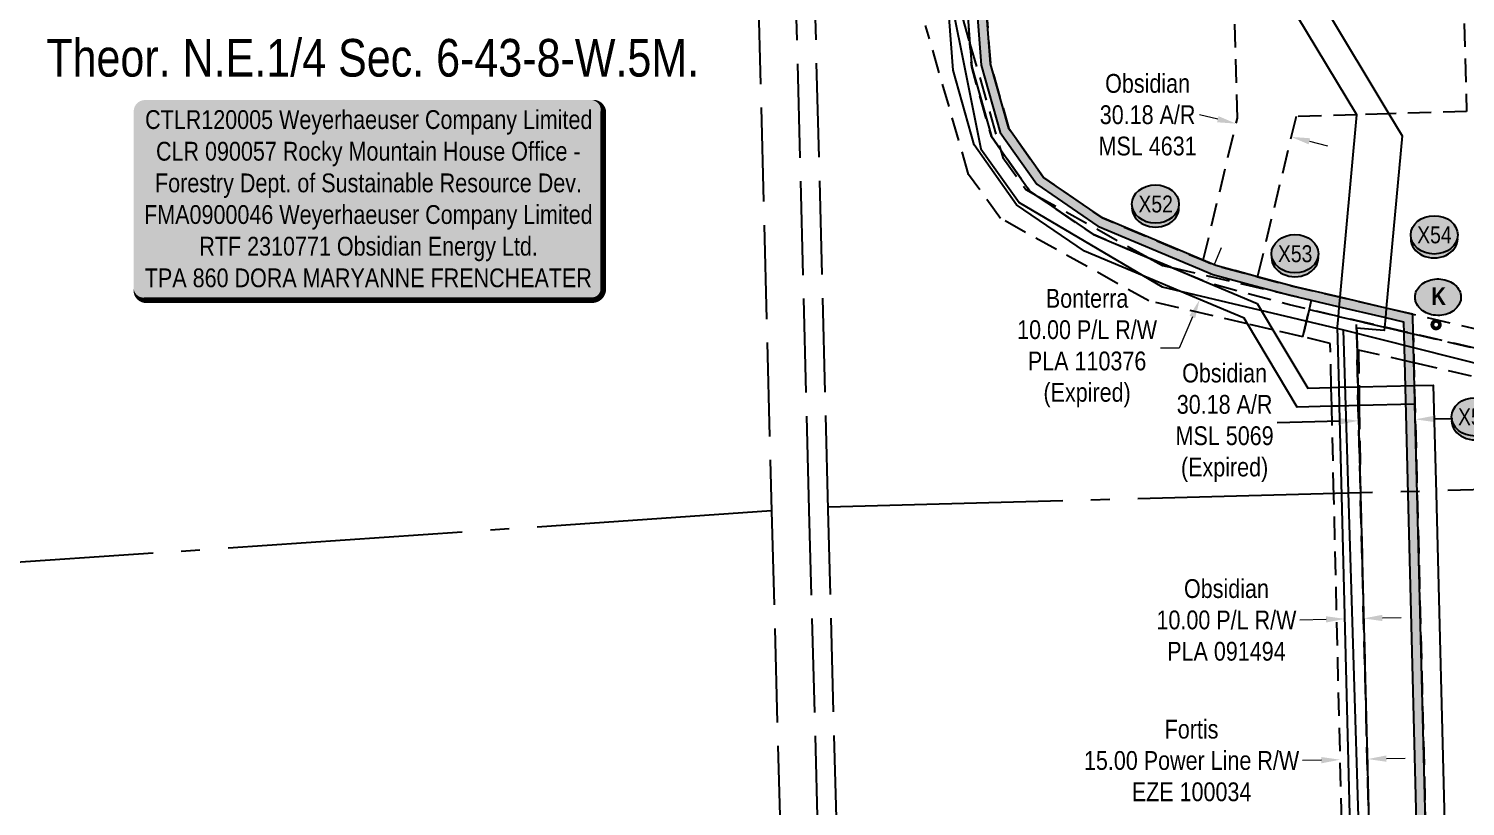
# Model space of a CAD drawing. Extents: x 624075 to 630566, y 5837004 to 5843820.
# Drawn here: x 625495 to 626260, y 5837783 to 5838197 of the extents above; entities that cross this region are included whole.
import ezdxf
from ezdxf.enums import TextEntityAlignment as Align

# ---------------------------------------------------------------- set-up
doc = ezdxf.new("R2010")
doc.units = 0
doc.header["$LTSCALE"] = 5
doc.header["$PDSIZE"] = 0.5
for name, pattern in [('foc-ACCESSROAD', [3.75, 2.5, -1.25]), ('foc-FLOWLINE', [3.75, 2.5, -1.25]), ('foc-QUARTERLINE', [33, 25, -3, 2, -3]), ('foc-UNSURVEYED', [12.5, 10, -2.5])]:
    doc.linetypes.add(name, pattern=pattern)
doc.layers.get('Defpoints').update_dxf_attribs({"color": 9})
for name, color, linetype in [('AS-POWER', 104, 'foc-POWER'), ('AS-SURFACE IMPACT', 7, 'Continuous'), ('C-AR', 13, 'foc-ACCESSROAD'), ('C-RW', 13, 'Continuous'), ('C-SYMBOL', 7, 'Continuous'), ('C-WS', 13, 'foc-ACCESSROAD'), ('C-WS-S', 13, 'Continuous'), ('CG-NOTES', 7, 'Continuous'), ('F-EZE', 190, 'foc-FLOWLINE'), ('F-RW', 190, 'Continuous'), ('L-SECQ', 8, 'foc-QUARTERLINE'), ('L-USEC', 7, 'foc-UNSURVEYED'), ('P-CROSSINGS', 250, 'Continuous'), ('P-TEMP-H', 41, 'Continuous'), ('P-TEMP_WORKSPACE', 46, 'Continuous')]:
    doc.layers.add(name, color=color, linetype=linetype)
for name, color, linetype, lineweight in [('C-AR-T', 13, 'Continuous', 9), ('C-RW-T', 13, 'Continuous', 9), ('F-EZE-T', 190, 'Continuous', 9), ('F-RW-T', 190, 'Continuous', 9)]:
    doc.layers.add(name, color=color, linetype=linetype, lineweight=lineweight)
doc.styles.add('175L', font='ARIALN.TTF', dxfattribs={"height": 20})
doc.styles.add('80', font='ARIALN.TTF', dxfattribs={"height": 10})
doc.styles.add('80CG', font='ARIALN.TTF', dxfattribs={"height": 10})
doc.styles.add('BOLD', font='ARIALNB.TTF')
doc.styles.add('Crossing', font='ARIALN.TTF', dxfattribs={"height": 10})
doc.styles.add('foc-LtypeFont', font='ARIALN.TTF', dxfattribs={"height": 7.35})
doc.linetypes.add('foc-POWER', pattern='A,6,-1,["P",foc-LtypeFont,S=0.2,R=0,X=-0.625,Y=-0.75],-1.24,4', length=12.24)
doc.dimstyles.new('Compass 5 000', dxfattribs={"dimscale": 5, "dimtxt": 9, "dimasz": 2, "dimexe": 0.2, "dimexo": 0.0625, "dimgap": 0.5, "dimtad": 0, "dimtih": 1, "dimtoh": 1, "dimzin": 0, "dimdsep": 46, "dimtxsty": '80CG', "dimcen": 0.1, "dimse1": 1, "dimse2": 1, "dimclrd": 256, "dimclrt": 256, "dimaunit": 1, "dimadec": 4, "dimazin": 0, "dimtfac": 0.06, "dimtofl": 0, "dimtmove": 0, "dimatfit": 1, "dimfxl": 0.2, "dimtolj": 1, "dimtzin": 0, "dimlwd": -1, "dimarcsym": 0})

# ---------------------------------------------------------------- blocks, each defined once
blk = doc.blocks.new('*D39')
at = {"layer": 'Defpoints', "color": 0, "transparency": 16777216}
for p in [(626079.72, 5838079.35), (626075.85, 5838070.14), (626118.13, 5838052.4)]:
    blk.add_point(p, dxfattribs=at)
at = {"layer": 'F-RW-T', "transparency": 16777216}
for p, q in [((626125.86, 5838070.83), (626129.73, 5838080.06)), ((626114.26, 5838043.17), (626107.3, 5838026.59)), ((626107.3, 5838026.59), (626097.3, 5838026.59))]:
    blk.add_line(p, q, dxfattribs=at)
for points in [[(626124.33, 5838071.48), (626127.4, 5838070.19), (626122, 5838061.61)], [(626112.72, 5838043.82), (626115.79, 5838042.53), (626118.13, 5838052.4)]]:
    blk.add_solid(points, dxfattribs=at)
at = {"layer": 'F-RW-T', "transparency": 16777216, "insert": (626058.21, 5838026.59), "char_height": 10, "attachment_point": 5, "style": '80CG'}
blk.add_mtext('\\A1;Bonterra\\P10.00 P/L R/W\\PPLA 110376\\P(Expired)', dxfattribs=at)
blk = doc.blocks.new('*D40')
at = {"layer": 'Defpoints', "color": 0, "transparency": 16777216}
for p in [(626192.96, 5837807.59), (626197.33, 5837625.66), (626211.94, 5837626.01)]:
    blk.add_point(p, dxfattribs=at)
at = {"layer": 'F-EZE-T', "transparency": 16777216}
for p, q in [((626217.57, 5837808.18), (626227.57, 5837808.42)), ((626182.96, 5837807.35), (626172.96, 5837807.11))]:
    blk.add_line(p, q, dxfattribs=at)
for points in [[(626182.92, 5837809.02), (626183, 5837805.68), (626192.96, 5837807.59)], [(626217.53, 5837809.85), (626217.61, 5837806.51), (626207.58, 5837807.94)]]:
    blk.add_solid(points, dxfattribs=at)
at = {"layer": 'F-EZE-T', "transparency": 16777216, "insert": (626113.82, 5837807.11), "char_height": 10, "attachment_point": 5, "style": '80CG'}
blk.add_mtext('\\A1;Fortis\\P15.00 Power Line R/W\\PEZE 100034', dxfattribs=at)
blk = doc.blocks.new('*D41')
at = {"layer": 'C-RW-T', "transparency": 16777216}
for p, q in [((626185.45, 5837882.27), (626171.49, 5837881.91)), ((626215.43, 5837883.03), (626225.43, 5837883.28))]:
    blk.add_line(p, q, dxfattribs=at)
for points in [[(626185.4, 5837883.93), (626185.49, 5837880.6), (626195.44, 5837882.52)], [(626215.39, 5837884.69), (626215.47, 5837881.36), (626205.44, 5837882.77)]]:
    blk.add_solid(points, dxfattribs=at)
at = {"layer": 'Defpoints', "color": 0, "transparency": 16777216}
for p in [(626195.44, 5837882.52), (626200.11, 5837698.43), (626210.1, 5837698.68)]:
    blk.add_point(p, dxfattribs=at)
at = {"layer": 'C-RW-T', "transparency": 16777216, "insert": (626132.4, 5837881.91), "char_height": 10, "attachment_point": 5, "style": '80CG'}
blk.add_mtext('\\A1;Obsidian\\P10.00 P/L R/W\\PPLA 091494', dxfattribs=at)
blk = doc.blocks.new('*D104')
at = {"layer": 'C-WS-S', "transparency": 16777216}
for p, q in [((626199.36, 5837727.66), (626176.96, 5837727.09)), ((626249.54, 5837728.93), (626259.54, 5837729.18))]:
    blk.add_line(p, q, dxfattribs=at)
for points in [[(626199.32, 5837729.32), (626199.41, 5837725.99), (626209.36, 5837727.91)], [(626249.5, 5837730.6), (626249.58, 5837727.26), (626239.54, 5837728.68)]]:
    blk.add_solid(points, dxfattribs=at)
at = {"layer": 'Defpoints', "color": 0, "transparency": 16777216}
for p in [(626207.6, 5837797.2), (626237.79, 5837797.96), (626209.36, 5837727.91)]:
    blk.add_point(p, dxfattribs=at)
at = {"layer": 'C-WS-S', "transparency": 16777216, "insert": (626149.03, 5837727.09), "char_height": 10, "attachment_point": 5, "style": '80CG'}
blk.add_mtext('\\A1;Obsidian\\P30.18 A/R\\PMSL 5069\\P(Expired)', dxfattribs=at)
blk = doc.blocks.new('*U128')
h = blk.add_hatch(color=255)
edge = h.paths.add_edge_path()
edge.add_line((-119, -54), (119, -54))
edge.add_arc((119, -48), 6, 270, 360)
edge.add_line((125, -48), (125, 46.5))
edge.add_arc((119, 46.5), 6, 0, 90)
edge.add_line((119, 52.5), (-119, 52.5))
edge.add_arc((-119, 46.5), 6, 90, 180)
edge.add_line((-125, 46.5), (-125, -48))
edge.add_arc((-119, -48), 6, 180, 270)
at = {"color": 44, "flags": 128}
blk.add_lwpolyline([(-119, -54, 3, 3, 0), (119, -54, 3, 3, 0.414214), (125, -48, 3, 3, 0), (125, 46.5, 3, 0, 0.414214), (119, 52.5, 0, 0, 0), (-119, 52.5, 0, 0, 0.414214), (-125, 46.5, 0, 0, 0), (-125, -48, 0, 3, 0.414214)], format="xyseb", close=True, dxfattribs=at)
at = {"color": 44, "style": '80'}
blk.add_attdef('ENTER_TEXT_001', (-35.99, -5), '', height=10, dxfattribs=at)
blk = doc.blocks.new('xing2')
h = blk.add_hatch(color=50)
h.dxf.hatch_style = 1
edge = h.paths.add_edge_path()
edge.add_ellipse((0, 0), major_axis=(-12.5, 0), ratio=0.816297, start_angle=0, end_angle=360)
h = blk.add_hatch(color=250)
h.dxf.hatch_style = 1
edge = h.paths.add_edge_path()
edge.add_ellipse((0, -2.05), major_axis=(-12.5, 0), ratio=0.816297, start_angle=0, end_angle=180)
edge.add_line((12.5, -2.05), (12.5, 0))
edge.add_ellipse((0, 0), major_axis=(-12.5, 0), ratio=0.816297, start_angle=0, end_angle=180, ccw=False)
edge.add_line((-12.5, 0), (-12.5, -2.05))
at = {"color": 250}
blk.add_ellipse((0, 0), major_axis=(-12.5, 0), ratio=0.816297, dxfattribs=at)
blk.add_ellipse((0, -2.05), major_axis=(-12.5, 0), ratio=0.816297, start_param=0, end_param=3.141593, dxfattribs=at)
at = {"color": 250, "style": 'Crossing'}
blk.add_attdef('CROSSING', text='', height=9, dxfattribs=at).set_placement((0.09, 0.02), align=Align.MIDDLE_CENTER)
at = {"color": 250, "style": 'Crossing', "flags": 1}
for tag, p in [('OWNER', (0.09, -12.49)), ('DESCRIPTION', (0.09, -25.77)), ('LOCATION', (0.09, -39.3)), ('DWG_REF', (0.09, -52.84))]:
    blk.add_attdef(tag, text='', height=9, dxfattribs=at).set_placement(p, align=Align.MIDDLE_CENTER)
blk = doc.blocks.new('*D132')
at = {"layer": 'C-AR-T', "transparency": 16777216}
for p, q in [((626127.81, 5838148.4), (626118.09, 5838150.74)), ((626176.56, 5838136.65), (626186.28, 5838134.31))]:
    blk.add_line(p, q, dxfattribs=at)
for points in [[(626128.2, 5838150.02), (626127.42, 5838146.78), (626137.53, 5838146.05)], [(626176.95, 5838138.27), (626176.17, 5838135.03), (626166.84, 5838139)]]:
    blk.add_solid(points, dxfattribs=at)
at = {"layer": 'Defpoints', "color": 0, "transparency": 16777216}
for p in [(626137.53, 5838146.05), (626131.2, 5838119.76), (626160.51, 5838112.7)]:
    blk.add_point(p, dxfattribs=at)
at = {"layer": 'C-AR-T', "transparency": 16777216, "insert": (626090.42, 5838150.74), "char_height": 10, "attachment_point": 5, "style": '80CG'}
blk.add_mtext('\\A1;Obsidian\\P30.18 A/R\\PMSL 4631', dxfattribs=at)
blk = doc.blocks.new('AA')
at = {"const_width": 4}
blk.add_lwpolyline([(-1, 0, 1), (1, 0, 1)], format="xyb", close=True, dxfattribs=at)
blk.add_circle((0, 0), 2)
blk = doc.blocks.new('Route_Letters')
h = blk.add_hatch(color=255)
h.dxf.hatch_style = 1
edge = h.paths.add_edge_path()
edge.add_ellipse((-0.12, 0.46), major_axis=(-11.97, 0), ratio=0.789318, start_angle=0, end_angle=360)
at = {"color": 5}
blk.add_open_spline([(-12.34, 0.46), (-12.34, -0.25), (-12.24, -0.97), (-11.72, -2.79), (-11.14, -3.88), (-9.56, -5.81), (-8.54, -6.66), (-6.22, -8.02), (-4.9, -8.54), (-2.12, -9.17), (-0.66, -9.3), (2.22, -9.13), (3.64, -8.84), (6.27, -7.89), (7.48, -7.22), (9.54, -5.6), (10.38, -4.64), (11.6, -2.54), (11.97, -1.4), (12.18, 0.91), (12.02, 2.08), (11.2, 4.3), (10.54, 5.35), (8.8, 7.2), (7.72, 7.99), (5.29, 9.24), (3.93, 9.68), (1.11, 10.18), (-0.35, 10.23), (-3.22, 9.91), (-4.61, 9.55), (-7.16, 8.47), (-8.32, 7.75), (-10.24, 6.02), (-11, 5.02), (-12.05, 2.86), (-12.32, 1.7), (-12.34, 0.52), (-12.34, 0.49), (-12.34, 0.46)], degree=3, knots=[0, 0, 0, 0, 0.219529, 0.219529, 0.575727, 0.575727, 0.931924, 0.931924, 1.288121, 1.288121, 1.644318, 1.644318, 2.000515, 2.000515, 2.356712, 2.356712, 2.712909, 2.712909, 3.069107, 3.069107, 3.425304, 3.425304, 3.781501, 3.781501, 4.137698, 4.137698, 4.493895, 4.493895, 4.850092, 4.850092, 5.20629, 5.20629, 5.562487, 5.562487, 5.918684, 5.918684, 6.274881, 6.274881, 6.283185, 6.283185, 6.283185, 6.283185], dxfattribs=at)
at = {"color": 14, "style": 'BOLD'}
blk.add_attdef('A', text='', height=9.5, dxfattribs=at).set_placement((0.22, 0.98), align=Align.MIDDLE)
blk = doc.blocks.new('*D216')
at = {"layer": 'C-WS-S', "transparency": 16777216}
for p, q in [((626192.77, 5837987.67), (626159.35, 5837986.83)), ((626242.95, 5837988.94), (626252.95, 5837989.2))]:
    blk.add_line(p, q, dxfattribs=at)
for points in [[(626192.73, 5837989.34), (626192.82, 5837986.01), (626202.77, 5837987.93)], [(626242.91, 5837990.61), (626242.99, 5837987.28), (626232.95, 5837988.69)]]:
    blk.add_solid(points, dxfattribs=at)
at = {"layer": 'Defpoints', "color": 0, "transparency": 16777216}
for p in [(626202.77, 5837987.93), (626203.22, 5837970.05), (626233.41, 5837970.82)]:
    blk.add_point(p, dxfattribs=at)
at = {"layer": 'C-WS-S', "transparency": 16777216, "insert": (626131.42, 5837986.83), "char_height": 10, "attachment_point": 5, "style": '80CG'}
blk.add_mtext('\\A1;Obsidian\\P30.18 A/R\\PMSL 5069\\P(Expired)', dxfattribs=at)

msp = doc.modelspace()

# ---------------------------------------------------------------- hatches: boundary and pattern name
at = {"layer": 'P-TEMP-H'}
h = msp.add_hatch(color=256, dxfattribs=at)
h.dxf.hatch_style = 1
h.paths.add_polyline_path([(626146.972, 5837443.751), (626146.972, 5837438.753), (626166.965, 5837438.753), (626224.004, 5837431.653), (626243.169, 5837585.622), (626233.959, 5837949.053), (626231.8, 5838034.23), (626231.637, 5838044.604), (626217.476, 5838047.906), (626192.914, 5838053.632), (626168.224, 5838059.389), (626148.846, 5838064.598), (626126.735, 5838070.541), (626120.02, 5838073.358), (626066.392, 5838095.862), (626034.974, 5838117.397), (626016.465, 5838143.526), (626006.745, 5838177.961), (626001.353, 5838249.593), (625977.662, 5838378.714), (625947.35, 5838459.403), (625904.912, 5838538.206), (625897.192, 5838552.542), (625873.592, 5838582.481), (625863.508, 5838595.275), (625834.479, 5838617.974), (625827.535, 5838623.403), (625820.979, 5838625.255), (625789.861, 5838634.045), (625788.714, 5838634.369), (625756.415, 5838643.492), (625740.16, 5838648.083), (625710.207, 5838671.474), (625705.365, 5838696.723), (625702.97, 5838732.53), (625698.478, 5838799.717), (625692.894, 5838854.433), (625685.696, 5838889.503), (625669.945, 5838919.941), (625615.201, 5838963.715), (625535.375, 5839015.448), (625523.932, 5839030.241), (625499.608, 5839095.12), (625469.377, 5839178.902), (625441.079, 5839232.735), (625434.25, 5839245.727), (625426.315, 5839265.348), (625424.704, 5839269.331), (625413.136, 5839297.937), (625412.539, 5839299.411), (625224.707, 5839504.989), (625132.612, 5839605.789), (625122.618, 5839616.727), (625068.186, 5839676.304), (625054.684, 5839691.083), (625031.923, 5839715.997), (624532.487, 5840262.62), (624506.503, 5840291.058), (624434.39, 5840369.985), (624424.273, 5840381.058), (624365.831, 5840445.021), (624352.844, 5840459.231), (624392.625, 5840495.53), (624409.07, 5840512.876), (624501.284, 5840555.496), (624522.002, 5840577.34), (624812.151, 5840884.072), (624815.187, 5840926.185), (624808.861, 5841137.063), (624807.821, 5841174.517), (625068.366, 5841405.676), (625067.508, 5841404.923), (625187.406, 5841511.282), (625331.524, 5841639.139), (625678.972, 5841947.4), (625954.053, 5842191.456), (626028.823, 5842257.79), (626289.176, 5842488.777), (626597.923, 5842762.709), (626601.125, 5842765.55), (626871.997, 5843005.873), (627013.797, 5843131.681), (627394.954, 5843469.852), (627476.425, 5843542.136), (627579.461, 5843629.016), (627595.899, 5843609.521), (627807.119, 5843368.502), (627912.819, 5843406.904), (627967.027, 5843414.89), (628230.311, 5843232.542), (628315.153, 5843173.781), (628393.275, 5843122.374), (628460.671, 5843078.024), (628653.288, 5843395.538), (628765.077, 5843342.231), (628887.206, 5843339.246), (629211.708, 5843376.773), (629377.481, 5843423.741), (629453.63, 5843473.599), (629463.418, 5843558.632), (629455.324, 5843594.326), (629450.449, 5843593.221), (629458.355, 5843558.357), (629448.933, 5843476.497), (629375.383, 5843428.342), (629210.734, 5843381.692), (628886.979, 5843344.252), (628766.266, 5843347.201), (628651.36, 5843401.995), (628459.087, 5843085.049), (628396.049, 5843126.532), (628317.95, 5843177.924), (628233.157, 5843236.651), (627968.251, 5843420.123), (627911.589, 5843411.774), (627808.625, 5843374.367), (627599.69, 5843612.78), (627580.109, 5843636.002), (627473.155, 5843545.916), (627391.636, 5843473.591), (627010.48, 5843135.42), (626868.68, 5843009.612), (626598.043, 5842769.497), (626285.859, 5842492.516), (626025.506, 5842261.529), (625950.736, 5842195.195), (625675.655, 5841951.138), (625328.207, 5841642.878), (625196.525, 5841526.047), (625103.713, 5841443.718), (625099.206, 5841439.719), (625091.65, 5841433.016), (625087.931, 5841429.729), (625080.041, 5841422.752), (625076.282, 5841419.429), (625065.049, 5841409.415), (624802.76, 5841176.709), (624803.865, 5841136.919), (624810.183, 5840926.29), (624807.294, 5840886.21), (624518.371, 5840580.774), (624498.317, 5840559.631), (624406.101, 5840517.01), (624389.256, 5840499.222), (624345.782, 5840459.554), (624362.141, 5840441.649), (624420.583, 5840377.686), (624430.7, 5840366.614), (624502.813, 5840287.687), (624528.797, 5840259.248), (625028.233, 5839712.625), (625050.994, 5839687.711), (625064.496, 5839672.932), (625118.928, 5839613.356), (625128.922, 5839602.417), (625221.017, 5839501.617), (625408.243, 5839296.704), (625408.502, 5839296.063), (625420.071, 5839267.457), (625421.682, 5839263.474), (625429.71, 5839243.622), (625436.655, 5839230.41), (625464.793, 5839176.881), (625494.917, 5839093.394), (625519.517, 5839027.78), (625531.942, 5839011.716), (625612.274, 5838959.655), (625665.994, 5838916.701), (625680.939, 5838887.821), (625687.947, 5838853.675), (625693.496, 5838799.297), (625697.983, 5838732.196), (625700.398, 5838696.083), (625705.652, 5838668.69), (625737.857, 5838643.539), (625755.056, 5838638.682), (625787.355, 5838629.559), (625788.502, 5838629.235), (625819.621, 5838620.445), (625825.231, 5838618.86), (625831.401, 5838614.037), (625859.955, 5838591.709), (625869.667, 5838579.387), (625892.997, 5838549.789), (625900.511, 5838535.836), (625942.789, 5838457.33), (625972.827, 5838377.374), (625996.389, 5838248.953), (626001.799, 5838177.086), (626011.889, 5838141.339), (626031.411, 5838113.78), (626063.988, 5838091.451), (626118.086, 5838068.75), (626125.112, 5838065.802), (626147.549, 5838059.771), (626167.007, 5838054.541), (626191.779, 5838048.765), (626216.342, 5838043.038), (626226.701, 5838040.623), (626226.803, 5838034.128), (626228.962, 5837948.926), (626238.163, 5837585.869), (626219.661, 5837437.23), (626167.274, 5837443.751)])

# ---------------------------------------------------------------- linework, layer by layer
at = {"layer": 'AS-POWER', "flags": 128}
for points in [[(625163.085, 5837790.069), (625159.962, 5837912.367), (625131.381, 5837916.319), (625178.873, 5838131.013), (625466.367, 5838288.498), (625776.954, 5838610.104), (625815.63, 5838596.931), (625843.132, 5838578.604), (625873.5, 5838538.227), (625923.921, 5838449.454), (625953.851, 5838370.975), (626001.64, 5838132.663), (626021.999, 5838104.041), (626098.235, 5838059.232), (626194.707, 5838036.341)], [(625805.899, 5837360.495), (626099.164, 5837376.816), (626181.1, 5837413.353), (626194.007, 5837489.848), (626208.375, 5837592.926), (626194.707, 5838036.341), (626292.451, 5838011.703), (626596.064, 5837985.394), (626680.835, 5837901.813), (626755.981, 5837857.851), (626821.426, 5837802.911)]]:
    msp.add_lwpolyline(points, dxfattribs=at)
at = {"layer": 'C-AR', "flags": 128}
for points in [[(624103.701, 5840731.929), (624175.594, 5840653.242), (624192.223, 5840635.029), (624199.116, 5840627.482), (624201.696, 5840624.662), (624206.638, 5840619.136), (624209.033, 5840616.621), (624212.795, 5840612.507), (624296.026, 5840521.423), (624306.14, 5840510.353), (624309.72, 5840506.435), (624313.367, 5840502.442), (624348.972, 5840463.473), (624365.831, 5840445.021), (624424.273, 5840381.058), (624434.39, 5840369.985), (624506.503, 5840291.058), (624532.487, 5840262.62), (625031.923, 5839715.997), (625054.684, 5839691.083), (625068.186, 5839676.304), (625122.618, 5839616.727), (625132.612, 5839605.789), (625224.707, 5839504.989), (625412.539, 5839299.411), (625413.136, 5839297.937), (625424.704, 5839269.331), (625426.315, 5839265.348), (625434.25, 5839245.727), (625441.079, 5839232.735), (625469.377, 5839178.902), (625499.608, 5839095.12), (625523.932, 5839030.241), (625535.375, 5839015.448), (625615.201, 5838963.715), (625669.945, 5838919.941), (625685.696, 5838889.503), (625692.894, 5838854.433), (625698.478, 5838799.717), (625702.97, 5838732.53), (625705.365, 5838696.723), (625710.207, 5838671.474), (625740.16, 5838648.083), (625756.415, 5838643.492), (625788.714, 5838634.369), (625789.861, 5838634.045), (625820.979, 5838625.255), (625827.535, 5838623.403), (625834.479, 5838617.974), (625863.508, 5838595.275), (625873.592, 5838582.481), (625897.192, 5838552.542), (625904.912, 5838538.206), (625947.35, 5838459.403), (625977.662, 5838378.714), (626001.353, 5838249.593), (626006.745, 5838177.961), (626016.465, 5838143.526), (626034.974, 5838117.397), (626066.392, 5838095.862), (626120.02, 5838073.358), (626126.735, 5838070.541), (626148.846, 5838064.598), (626168.224, 5838059.389), (626192.914, 5838053.632), (626217.476, 5838047.906), (626303.191, 5838027.923), (626600.444, 5838003.942), (626622.663, 5837989.369), (626649.332, 5837960.105), (626690.594, 5837914.833), (626725.366, 5837894.949), (626756.869, 5837876.935), (626788.877, 5837857.014), (626798.165, 5837847.13), (626811.591, 5837832.843), (626813.264, 5837831.063), (626823.596, 5837819.989), (626825.702, 5837817.827), (626827.496, 5837815.918)], [(626827.892, 5837800.974), (626817.26, 5837812.249), (626797.421, 5837833.289), (626782.578, 5837849.031), (626751.29, 5837868.529), (626725.678, 5837883.174), (626684.221, 5837906.882), (626636.036, 5837959.75), (626616.08, 5837981.65), (626597.072, 5837994.115), (626301.635, 5838017.95), (626231.8, 5838034.23), (626216.552, 5838037.784), (626201.418, 5838041.313), (626191.996, 5838043.509), (626176.425, 5838047.141), (626175.745, 5838047.3), (626165.941, 5838049.582), (626123.057, 5838061.168), (626103.371, 5838069.428), (626091.33, 5838074.48), (626061.549, 5838086.978), (626030.588, 5838108.199), (626027.799, 5838110.111), (626012.058, 5838132.333), (626007.249, 5838139.123), (625996.783, 5838176.199), (625995.855, 5838188.531), (625991.356, 5838248.304), (625967.923, 5838376.014), (625938.166, 5838455.229), (625905.488, 5838515.906), (625888.744, 5838546.998), (625874.027, 5838565.669), (625856.353, 5838588.093), (625829.723, 5838608.916), (625827.842, 5838610.387), (625822.895, 5838614.255), (625813.4, 5838616.937), (625799.175, 5838620.954), (625735.523, 5838638.933), (625701.679, 5838665.362), (625695.377, 5838695.237), (625692.93, 5838731.835), (625688.448, 5838798.87), (625682.934, 5838852.908), (625676.117, 5838886.116), (625661.989, 5838913.417), (625609.328, 5838955.525), (625531.368, 5839004.175), (625515.04, 5839025.285), (625490.429, 5839090.928), (625460.348, 5839174.448), (625434.779, 5839223.09), (625425.108, 5839241.489), (625419.612, 5839255.08), (625403.888, 5839293.96), (625358.65, 5839343.471), (625211.886, 5839504.101), (625146.732, 5839575.416), (625114.9, 5839610.255), (625113.551, 5839611.731), (625032.316, 5839700.645), (624519.664, 5840261.732), (624493.682, 5840290.171), (624426.801, 5840363.371), (624416.684, 5840374.444), (624302.288, 5840499.649), (624207.026, 5840603.919), (624201.508, 5840609.958), (624196.227, 5840615.737), (624191.602, 5840620.799), (624179.061, 5840634.526), (624175.985, 5840637.893), (624168.164, 5840646.453), (624158.445, 5840657.089), (624104.092, 5840716.579)]]:
    msp.add_lwpolyline(points, dxfattribs=at)
at = {"layer": 'C-RW'}
for points in [[(626202.917, 5837587.607), (626193.784, 5837947.986), (626192.573, 5837995.754), (626192.32, 5838005.748), (626191.503, 5838037.986), (626191.996, 5838043.509), (626192.418, 5838048.223), (626192.914, 5838053.632), (626201.822, 5838150.778), (626169.925, 5838203.638), (626161.564, 5838271.726), (626117.862, 5838627.669), (626109.134, 5838698.747), (626055.868, 5838749.005), (626017.109, 5838785.567), (626011.619, 5838790.746), (626006.183, 5838795.874), (626001.155, 5838800.617), (625997.041, 5838804.498), (625989.689, 5838811.434), (626020.937, 5838848.124)], [(626126.237, 5838682.612), (626134.964, 5838611.534), (626176.635, 5838272.144), (626184.437, 5838208.602), (626218.912, 5838151.279), (626225.917, 5838139.632), (626217.476, 5838047.906), (626217.007, 5838042.806), (626216.552, 5838037.784), (626216.383, 5838035.919), (626201.689, 5838037.268), (626201.731, 5838035.504), (626202.313, 5838005.984), (626202.566, 5837995.99), (626203.776, 5837948.251), (626212.929, 5837587.113)]]:
    msp.add_lwpolyline(points, dxfattribs=at)
at = {"layer": 'C-WS'}
msp.add_lwpolyline([(626169.526, 5838149.908), (626148.846, 5838064.598), (626126.735, 5838070.541), (626120.02, 5838073.358), (626138.248, 5838149.039), (626134.862, 5838270.985), (626161.564, 5838271.726), (626176.635, 5838272.144), (626186.719, 5838272.425), (626256.807, 5838274.372), (626260.194, 5838152.425), (626218.912, 5838151.279), (626201.822, 5838150.778), (626169.526, 5838149.908)], close=True, dxfattribs=at)
at = {"layer": 'C-WS', "flags": 128}
msp.add_lwpolyline([(626243.169, 5837585.622), (626222.478, 5837419.397), (626218.706, 5837419.292), (626219.391, 5837394.598), (626220.549, 5837352.894), (626222.092, 5837297.347), (626178.532, 5837296.137), (626174.861, 5837296.034), (626157.709, 5837295.559), (626153.916, 5837295.453), (626100.146, 5837293.961), (626098.74, 5837344.568), (626098.603, 5837349.519), (626098.149, 5837365.881), (626097.895, 5837375.038), (626097.765, 5837379.701), (626097.546, 5837387.594), (626096.76, 5837415.907), (626053.61, 5837456.773), (626135.376, 5837543.06), (626186.519, 5837494.631), (626189.863, 5837491.465), (626197.386, 5837484.341), (626199.846, 5837482.012), (626200.357, 5837486.119), (626212.929, 5837587.113), (626203.776, 5837948.251), (626202.566, 5837995.99), (626202.313, 5838005.984), (626201.731, 5838035.504), (626201.689, 5838037.268), (626201.595, 5838041.271), (626216.552, 5838037.784), (626231.8, 5838034.23), (626231.914, 5838029.725), (626232.192, 5838018.734), (626232.498, 5838006.697), (626232.751, 5837996.702), (626233.959, 5837949.053), (626243.169, 5837585.622)], close=True, dxfattribs=at)
at = {"layer": 'F-EZE'}
for points in [[(625991.868, 5838202.361), (625995.855, 5838188.531), (626012.058, 5838132.333), (626013.32, 5838127.956), (626025.676, 5838110.927), (626030.588, 5838108.199), (626091.33, 5838074.48), (626098.302, 5838070.61), (626103.371, 5838069.428), (626177.587, 5838052.118), (626176.425, 5838047.141), (626173.044, 5838032.648), (626157.092, 5838036.37), (626143.548, 5838039.531), (626091.042, 5838051.78), (626012.102, 5838095.602), (625995.086, 5838119.052), (625972.239, 5838198.294)], [(626198.249, 5837587.183), (626189.592, 5837947.874), (626188.446, 5837995.657), (626188.206, 5838005.651), (626187.643, 5838029.117), (626173.044, 5838032.648), (626176.425, 5838047.141), (626191.996, 5838043.509), (626201.418, 5838041.313), (626216.552, 5838037.784), (626231.8, 5838034.23), (626301.635, 5838017.95)], [(626827.269, 5837824.478), (626825.547, 5837822.374), (626823.596, 5837819.989), (626819.282, 5837814.718), (626817.26, 5837812.249), (626810.712, 5837804.249), (626742.987, 5837855.985), (626726.143, 5837865.616), (626674.706, 5837895.031), (626616.207, 5837959.222), (626606.252, 5837970.147), (626592.046, 5837979.463), (626299.314, 5838003.08), (626232.192, 5838018.734), (626202.74, 5838025.602), (626203.002, 5838006), (626203.136, 5837996.003), (626203.776, 5837948.251), (626212.929, 5837587.113)]]:
    msp.add_lwpolyline(points, dxfattribs=at)
at = {"layer": 'F-RW'}
for points in [[(626243.169, 5837585.622), (626233.959, 5837949.053), (626232.751, 5837996.702), (626203.136, 5837996.003), (626202.566, 5837995.99), (626192.573, 5837995.754), (626188.446, 5837995.657), (626170.08, 5837995.224), (626143.548, 5838039.531), (626141.789, 5838042.466), (626056.739, 5838078.155), (626020.674, 5838102.876), (625998.097, 5838134.749), (625986.89, 5838174.448), (625981.428, 5838247.023)], [(625991.356, 5838248.304), (625995.855, 5838188.531), (625996.783, 5838176.199), (626007.249, 5838139.123), (626012.058, 5838132.333), (626027.799, 5838110.111), (626030.588, 5838108.199), (626061.549, 5838086.978), (626091.33, 5838074.48), (626103.371, 5838069.428), (626123.057, 5838061.168), (626148.682, 5838050.415), (626157.092, 5838036.37), (626175.665, 5838005.355), (626188.206, 5838005.651), (626192.32, 5838005.748), (626202.313, 5838005.984), (626203.002, 5838006), (626232.498, 5838006.697), (626242.501, 5838006.933), (626243.961, 5837949.319), (626253.191, 5837585.128)]]:
    msp.add_lwpolyline(points, dxfattribs=at)
at = {"layer": 'L-SECQ'}
for p, q in [((625920.312, 5837942.175), (626689.026, 5837962.609)), ((625890.207, 5837939.932), (624973.434, 5837877.312))]:
    msp.add_line(p, q, dxfattribs=at)
at = {"layer": 'L-USEC'}
for p, q in [((625879.81, 5838341.996), (625890.207, 5837939.931)), ((625910.303, 5837940.473), (625899.909, 5838342.538)), ((625920.36, 5837940.733), (625909.965, 5838342.798)), ((625890.207, 5837939.931), (625901.719, 5837514.873)), ((625921.684, 5837520.324), (625910.304, 5837940.46)), ((625931.74, 5837520.596), (625920.36, 5837940.733))]:
    msp.add_line(p, q, dxfattribs=at)
at = {"layer": 'P-TEMP_WORKSPACE', "flags": 128}
for points in [[(626243.169, 5837585.622), (626233.959, 5837949.053), (626231.8, 5838034.23), (626231.637, 5838044.604), (626217.476, 5838047.906), (626192.914, 5838053.632), (626168.224, 5838059.389), (626148.846, 5838064.598), (626126.735, 5838070.541), (626120.02, 5838073.358), (626066.392, 5838095.862), (626034.974, 5838117.397), (626016.465, 5838143.526), (626006.745, 5838177.961), (626001.353, 5838249.593), (625977.662, 5838378.714), (625947.35, 5838459.403), (625904.912, 5838538.206), (625897.192, 5838552.542), (625873.592, 5838582.481), (625863.508, 5838595.275), (625834.479, 5838617.974), (625827.535, 5838623.403), (625820.979, 5838625.255)], [(625996.389, 5838248.953), (626001.799, 5838177.086), (626011.889, 5838141.339), (626031.411, 5838113.78), (626063.988, 5838091.451), (626118.086, 5838068.75), (626125.112, 5838065.802), (626147.549, 5838059.771), (626167.007, 5838054.541), (626191.779, 5838048.765), (626216.342, 5838043.038), (626226.701, 5838040.623), (626226.803, 5838034.128), (626228.962, 5837948.926), (626238.163, 5837585.869)]]:
    msp.add_lwpolyline(points, dxfattribs=at)

# ---------------------------------------------------------------- block references
at = {"layer": 'AS-SURFACE IMPACT'}
ref = msp.add_blockref('*U128', (625675.646, 5838106.112), dxfattribs=at)
ref.add_attrib('ENTER_TEXT_001', 'CTLR120005 Weyerhaeuser Company Limited', (625556.724, 5838143.219), dxfattribs={"layer": '0', "color": 44, "height": 10, "style": '80'})
ref.add_attrib('ENTER_TEXT_002', 'CLR 090057 Rocky Mountain House Office -', (625562.525, 5838126.375), dxfattribs={"layer": '0', "color": 44, "height": 10, "style": '80'})
ref.add_attrib('ENTER_TEXT_003', 'Forestry Dept. of Sustainable Resource Dev.', (625561.993, 5838109.531), dxfattribs={"layer": '0', "color": 44, "height": 10, "style": '80'})
ref.add_attrib('ENTER_TEXT_004', 'FMA0900046 Weyerhaeuser Company Limited', (625556.192, 5838092.687), dxfattribs={"layer": '0', "color": 44, "height": 10, "style": '80'})
ref.add_attrib('ENTER_TEXT_005', 'RTF 2310771 Obsidian Energy Ltd.', (625585.581, 5838075.843), dxfattribs={"layer": '0', "color": 44, "height": 10, "style": '80'})
ref.add_attrib('ENTER_TEXT_006', 'TPA 860 DORA MARYANNE FRENCHEATER', (625556.57, 5838058.999), dxfattribs={"layer": '0', "color": 44, "height": 10, "style": '80'})
at = {"layer": 'CG-NOTES', "xscale": 0.999643, "yscale": 0.999643, "zscale": 0.999643}
msp.add_blockref('Route_Letters', (626245.156, 5838053.237), dxfattribs=at).add_auto_attribs({'A': 'K'})
msp.add_blockref('AA', (626243.999, 5838039.07), dxfattribs=at)
at = {"layer": 'P-CROSSINGS', "color": 4}
for p, values in [((626094.608, 5838103.276), {'CROSSING': 'X52'}), ((626243.015, 5838086.859), {'CROSSING': 'X54'}), ((626168.89, 5838076.829), {'CROSSING': 'X53'}), ((626264.77, 5837990.029), {'CROSSING': 'X57'})]:
    msp.add_blockref('xing2', p, dxfattribs=at).add_auto_attribs(values)

# ---------------------------------------------------------------- texts
at = {"layer": 'C-SYMBOL', "color": 3, "style": '175L'}
msp.add_text('Theor. N.E.1/4 Sec. 6-43-8-W.5M.', height=20, dxfattribs=at).set_placement((625677.884, 5838165.088), align=Align.BOTTOM_CENTER)

# ---------------------------------------------------------------- dimensions: what is measured, and where the dimension line sits
at = {"layer": 'C-AR-T'}
dim = msp.add_linear_dim(base=(626137.529, 5838146.055), p1=(626160.508, 5838112.705), p2=(626131.197, 5838119.764), angle=166.458014, text='Obsidian\\P30.18 A/R\\PMSL 4631', dimstyle='Compass 5 000', dxfattribs=at)
dim.commit()
dim.dimension.update_dxf_attribs({"geometry": '*D132', "text_midpoint": (626090.418, 5838150.738), "dimtype": 161})
at = {"layer": 'C-RW-T', "color": 1}
dim = msp.add_linear_dim(base=(626195.443, 5837882.519), p1=(626210.101, 5837698.682), p2=(626200.108, 5837698.429), angle=181.451711, text='Obsidian\\P10.00 P/L R/W\\PPLA 091494', dimstyle='Compass 5 000', dxfattribs=at)
dim.commit()
dim.dimension.update_dxf_attribs({"geometry": '*D41', "text_midpoint": (626132.401, 5837881.912), "dimtype": 161})
at = {"layer": 'C-WS-S', "color": 2}
dim = msp.add_linear_dim(base=(626202.771, 5837987.926), p1=(626233.407, 5837970.816), p2=(626203.224, 5837970.051), angle=181.451755, text='Obsidian\\P30.18 A/R\\PMSL 5069\\P(Expired)', dimstyle='Compass 5 000', dxfattribs=at)
dim.commit()
dim.dimension.update_dxf_attribs({"geometry": '*D216', "text_midpoint": (626131.424, 5837986.825), "dimtype": 161})
at = {"layer": 'C-WS-S'}
dim = msp.add_linear_dim(base=(626209.36, 5837727.911), p1=(626237.788, 5837797.964), p2=(626207.604, 5837797.199), angle=181.45183, text='Obsidian\\P30.18 A/R\\PMSL 5069\\P(Expired)', dimstyle='Compass 5 000', dxfattribs=at)
dim.commit()
dim.dimension.update_dxf_attribs({"geometry": '*D104', "text_midpoint": (626149.034, 5837727.09), "dimtype": 161})
at = {"layer": 'F-EZE-T', "color": 1}
dim = msp.add_linear_dim(base=(626192.959, 5837807.59), p1=(626211.943, 5837626.009), p2=(626197.325, 5837625.658), angle=181.374836, text='Fortis\\P15.00 Power Line R/W\\PEZE 100034', dimstyle='Compass 5 000', dxfattribs=at)
dim.commit()
dim.dimension.update_dxf_attribs({"geometry": '*D40', "text_midpoint": (626113.824, 5837807.11), "dimtype": 161})
at = {"layer": 'F-RW-T', "color": 1}
dim = msp.add_linear_dim(base=(626118.127, 5838052.395), p1=(626079.716, 5838079.354), p2=(626075.848, 5838070.136), angle=247.2363, text='Bonterra\\P10.00 P/L R/W\\PPLA 110376\\P(Expired)', dimstyle='Compass 5 000', dxfattribs=at)
dim.commit()
dim.dimension.update_dxf_attribs({"geometry": '*D39', "text_midpoint": (626058.211, 5838026.585), "dimtype": 161})

doc.saveas('drawing.dxf')
